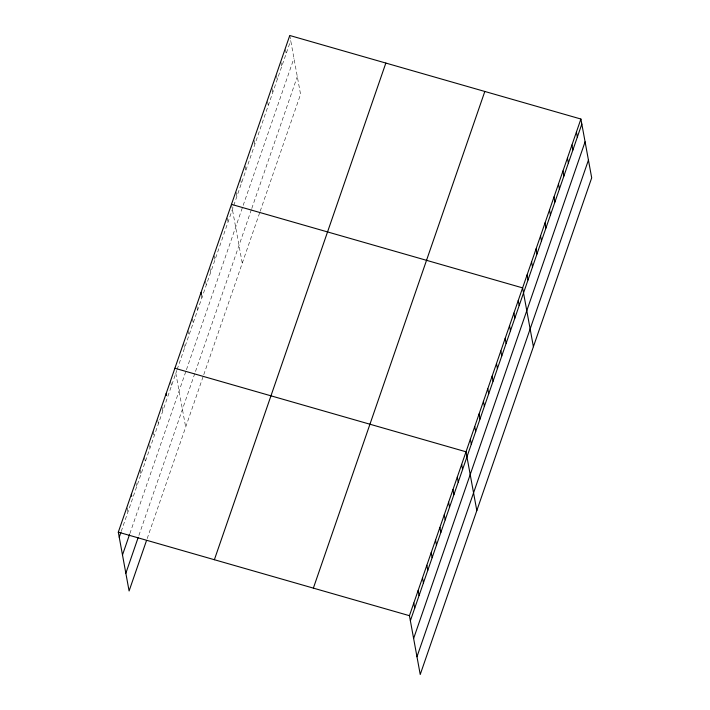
<?xml version="1.0" encoding="UTF-8"?>
<svg xmlns="http://www.w3.org/2000/svg" width="710" height="710" viewBox="0 0 710 710"><rect width="100%" height="100%" fill="white"/><g stroke="black" fill="none" stroke-linecap="round" stroke-linejoin="round"><path stroke-width="0.53" stroke-dasharray="3.55 2.66" d="M121.241 531.399L176.817 370.407M177.154 369.44L233.43 206.424M233.776 205.421L290.692 40.559M129.859 533.618L186.1 370.691M186.437 369.724L293.949 58.3M138.903 535.411L194.815 373.451M195.481 371.516L251.429 209.468M251.775 208.465L297.304 76.573M147.183 538.606L203.095 376.646M203.761 374.702L259.86 212.219M260.206 211.225L300.561 94.315L289.769 35.5M285.464 49.505L286.21 53.543M280.983 62.489L281.728 66.536M276.501 75.482L277.237 79.529M272.019 88.466L272.755 92.513M267.528 101.459L268.273 105.506M254.073 140.429L254.819 144.476M245.11 166.406L245.855 170.453M240.628 179.399L241.364 183.446M236.137 192.383L236.883 196.43M231.469 204.365L242.261 263.179M227.306 217.979L228.043 222.026M214.243 255.804L214.988 259.851M209.894 268.416L210.639 272.454M205.536 281.018L206.282 285.065M201.374 294.641L201.933 297.676M196.839 306.232L197.575 310.279M192.481 318.843L193.226 322.89M187.946 330.434L188.869 335.493M183.775 344.057L184.52 348.104M175.814 373.318L185.683 427.074M170.72 381.882L171.465 385.92M162.013 407.096L162.759 411.143M157.664 419.699L158.401 423.746M153.12 431.298L154.052 436.357M148.772 443.901L149.703 448.96M144.609 457.524L145.346 461.571M140.252 470.127L140.997 474.173M135.903 482.738L136.639 486.785M127.196 507.952L127.942 511.999"/><path stroke-width="1.06" d="M146.508 540.541L129.096 590.968L118.304 532.154L289.769 35.5L580.904 119.031L591.696 177.846L420.231 674.5L409.439 615.685L580.904 119.031M119.236 537.213L120.904 532.367M122.493 554.954L129.522 534.586M125.848 573.236L138.228 537.346M214.376 559.72L385.841 63.066M313.367 588.12L484.823 91.466M410.371 620.744L581.827 124.081M413.619 638.485L585.084 141.822M416.974 656.759L588.439 160.105M231.469 204.365L522.604 287.887L533.396 346.711M174.891 368.259L466.017 451.791L476.818 510.605M118.304 532.154L409.439 615.685M576.413 132.016L577.345 137.074M571.932 145.009L572.863 150.067M567.45 157.993L568.373 163.052M562.959 170.986L563.891 176.044M558.477 183.979L559.409 189.029M553.995 196.963L554.918 202.022M549.513 209.956L550.436 215.015M545.023 222.94L545.954 227.999M540.541 235.933L541.473 240.992M536.059 248.926L536.982 253.976M531.568 261.91L532.5 266.969M527.086 274.903L528.018 279.962M518.247 300.499L519.179 305.557M513.898 313.101L514.83 318.16M509.549 325.712L510.472 330.771M505.192 338.324L506.123 343.374M500.843 350.926L501.766 355.985M496.485 363.538L497.417 368.596M492.136 376.14L493.068 381.199M487.788 388.752L488.711 393.81M483.43 401.354L484.362 406.413M479.081 413.965L480.004 419.024M474.724 426.568L475.656 431.627M470.375 439.179L471.298 444.238M461.669 464.393L462.601 469.452M457.32 477.005L458.243 482.063M452.962 489.607L453.894 494.666M448.613 502.218L449.536 507.277M444.256 514.821L445.188 519.88M439.907 527.432L440.83 532.491M435.549 540.035L436.481 545.094M431.201 552.646L432.133 557.705M426.852 565.258L427.775 570.308M422.494 577.86L423.426 582.919M418.146 590.471L419.069 595.53M413.788 603.074L414.72 608.133M201.001 292.618L201.374 294.641M166.184 393.473L166.557 395.497M131.359 494.337L131.732 496.361"/></g></svg>
